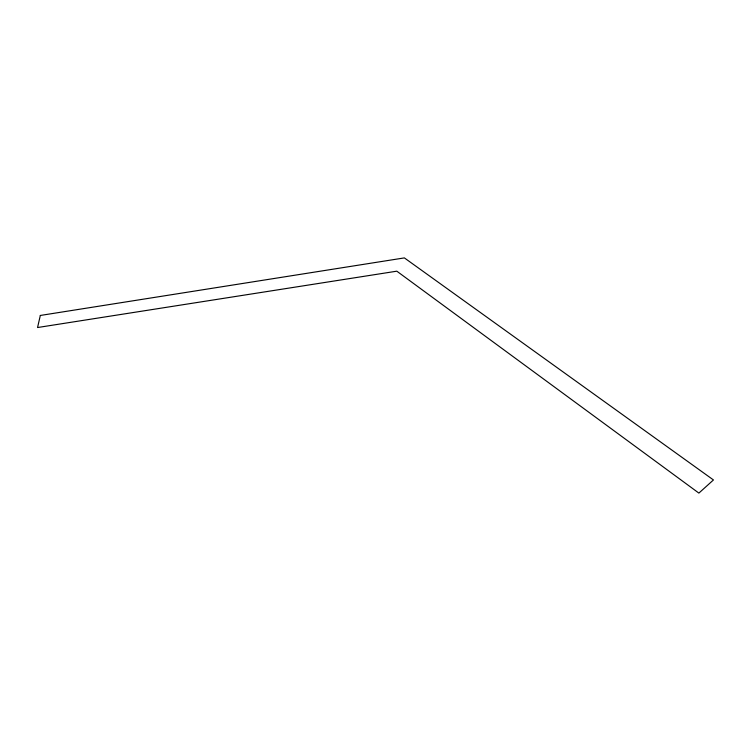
<?xml version="1.0" encoding="UTF-8"?>
<svg xmlns="http://www.w3.org/2000/svg" width="751" height="751" viewBox="0 0 751 751"><rect width="100%" height="100%" fill="white"/><g stroke="black" fill="none" stroke-linecap="round" stroke-linejoin="round"><path stroke-width="1.13" d="M40.319 315.458L37.55 327.53L396.819 271.177L698.881 493.097L713.45 479.955L404.376 257.903L40.319 315.458"/></g></svg>
